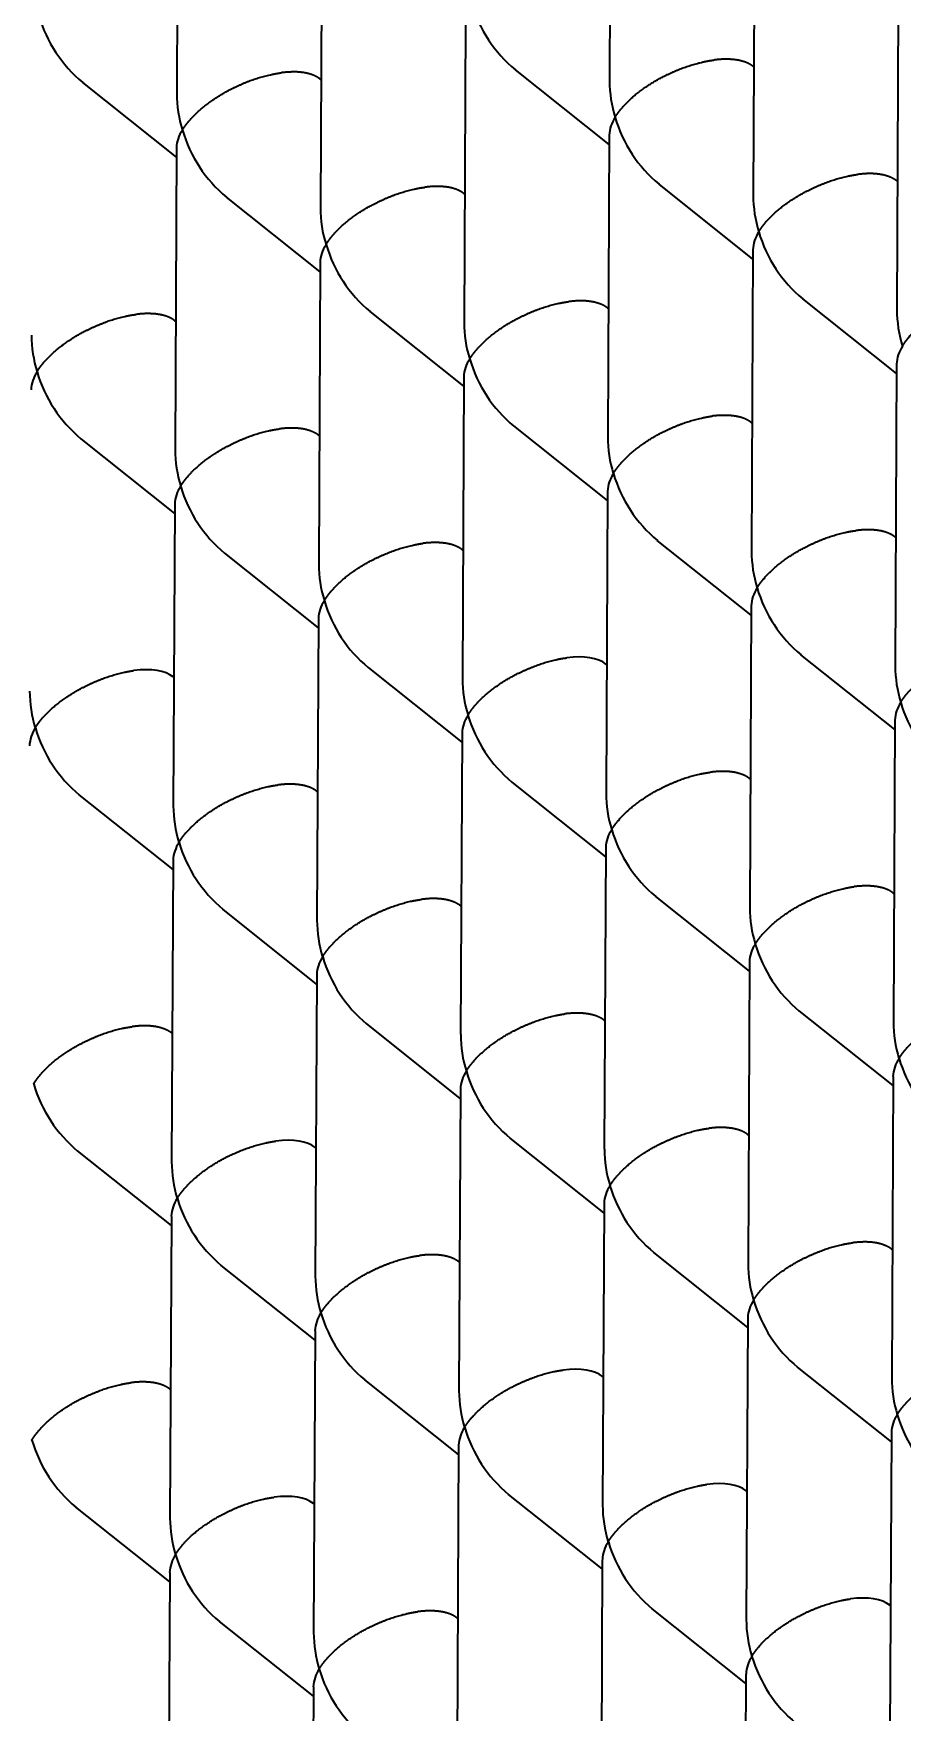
# Model space of a CAD drawing. Extents: x 23 to 587, y 4 to 413.
# Drawn here: x 424.46 to 427.34, y 146.04 to 151.61 of the extents above; entities that cross this region are included whole.
import ezdxf

# ---------------------------------------------------------------- set-up
doc = ezdxf.new("R2010")
doc.units = 0
doc.layers.get('0').update_dxf_attribs({"lineweight": 13})

# ---------------------------------------------------------------- blocks, each defined once
blk = doc.blocks.new('BLOCK6941')
at = {"color": 7, "lineweight": 35, "ltscale": 0.050027}
for p, q in [((0.315, 18.832), (0.306, 16.831)), ((-2.555, 18.747), (-2.565, 16.746)), ((1.268, 18.073), (1.259, 16.072)), ((-1.602, 17.988), (-1.612, 15.987)), ((2.221, 17.313), (2.212, 15.312)), ((-0.649, 17.229), (-0.659, 15.228)), ((-2.567, 16.385), (-2.576, 14.384)), ((0.304, 16.469), (0.294, 14.468)), ((1.257, 15.71), (1.247, 13.709)), ((-1.614, 15.625), (-1.623, 13.624)), ((2.21, 14.951), (2.2, 12.949)), ((-0.661, 14.866), (-0.67, 12.865)), ((0.292, 14.107), (0.283, 12.105)), ((-2.578, 14.022), (-2.588, 12.021)), ((-1.625, 13.263), (-1.635, 11.261)), ((1.246, 13.347), (1.236, 11.346)), ((2.199, 12.588), (2.189, 10.587)), ((-0.672, 12.503), (-0.682, 10.502)), ((0.281, 11.744), (0.271, 9.743)), ((-2.589, 11.659), (-2.599, 9.658)), ((1.234, 10.984), (1.225, 8.983)), ((-1.636, 10.9), (-1.646, 8.899)), ((-0.683, 10.14), (-0.693, 8.139)), ((2.187, 10.225), (2.178, 8.224)), ((0.27, 9.381), (0.26, 7.38)), ((-2.601, 9.296), (-2.61, 7.295)), ((1.223, 8.622), (1.213, 6.621)), ((-1.648, 8.537), (-1.657, 6.536)), ((2.176, 7.862), (2.166, 5.861)), ((-0.695, 7.778), (-0.704, 5.777)), ((0.258, 7.018), (0.249, 5.017)), ((-2.612, 6.934), (-2.622, 4.933)), ((1.211, 6.259), (1.202, 4.258)), ((-1.659, 6.174), (-1.669, 4.173))]:
    blk.add_line(p, q, dxfattribs=at)
at = {"color": 7, "lineweight": 35, "ltscale": 0.00016101}
for p, q in [((-1.608, 16.837), (-1.613, 16.841)), ((1.263, 16.922), (1.258, 16.926)), ((2.216, 16.163), (2.211, 16.167)), ((-0.655, 16.078), (-0.66, 16.082)), ((0.298, 15.319), (0.293, 15.323)), ((-2.572, 15.234), (-2.577, 15.238)), ((1.251, 14.559), (1.246, 14.563)), ((-1.619, 14.475), (-1.624, 14.479)), ((-0.666, 13.715), (-0.671, 13.719)), ((2.204, 13.8), (2.199, 13.804)), ((0.287, 12.956), (0.282, 12.96)), ((-2.584, 12.871), (-2.589, 12.875)), ((1.24, 12.197), (1.235, 12.201)), ((-1.631, 12.112), (-1.636, 12.116)), ((2.193, 11.437), (2.188, 11.441)), ((-0.677, 11.353), (-0.683, 11.357)), ((0.276, 10.593), (0.271, 10.597)), ((-2.595, 10.509), (-2.6, 10.513)), ((1.229, 9.834), (1.224, 9.838)), ((-1.642, 9.749), (-1.647, 9.753)), ((2.182, 9.075), (2.177, 9.079)), ((-0.689, 8.99), (-0.694, 8.994)), ((-2.606, 8.146), (-2.611, 8.15)), ((0.264, 8.231), (0.259, 8.235)), ((1.217, 7.471), (1.212, 7.475)), ((-1.653, 7.387), (-1.658, 7.391)), ((2.17, 6.712), (2.165, 6.716)), ((-0.7, 6.627), (-0.705, 6.631))]:
    blk.add_line(p, q, dxfattribs=at)
at = {"color": 7, "lineweight": 35, "ltscale": 0.019884}
for p, q in [((0.304, 16.408), (-0.319, 16.903)), ((-2.567, 16.323), (-3.189, 16.819)), ((-1.614, 15.564), (-2.236, 16.059)), ((1.257, 15.648), (0.635, 16.144)), ((2.21, 14.889), (1.588, 15.385)), ((-0.661, 14.804), (-1.283, 15.3)), ((0.292, 14.045), (-0.33, 14.541)), ((-2.578, 13.96), (-3.2, 14.456)), ((1.245, 13.286), (0.623, 13.781)), ((-1.625, 13.201), (-2.247, 13.697)), ((-0.672, 12.442), (-1.294, 12.937)), ((2.198, 12.526), (1.576, 13.022)), ((0.281, 11.682), (-0.341, 12.178)), ((-2.59, 11.598), (-3.212, 12.093)), ((1.234, 10.923), (0.612, 11.419)), ((-1.637, 10.838), (-2.259, 11.334)), ((2.187, 10.164), (1.565, 10.659)), ((-0.684, 10.079), (-1.306, 10.575)), ((0.269, 9.32), (-0.353, 9.815)), ((-2.601, 9.235), (-3.223, 9.731)), ((1.223, 8.56), (0.6, 9.056)), ((-1.648, 8.476), (-2.27, 8.971)), ((2.176, 7.801), (1.554, 8.296)), ((-0.695, 7.716), (-1.317, 8.212)), ((-2.612, 6.872), (-3.235, 7.368)), ((0.258, 6.957), (-0.364, 7.452)), ((1.211, 6.197), (0.589, 6.693)), ((-1.659, 6.113), (-2.281, 6.608))]:
    blk.add_line(p, q, dxfattribs=at)
at = {"color": 7, "lineweight": 35}
for centre, radius, start, end in [((0.266, 17.604), 0.913, 196.3594, 230.1725), ((-2.604, 17.52), 0.913, 196.3619, 230.1623), ((1.143, 16.834), 0.837, 180.2046, 197.1191), ((-1.728, 16.749), 0.837, 180.2046, 197.1191), ((-2.329, 16.371), 0.239, 146.5034, 176.6622), ((-1.651, 16.76), 0.913, 196.3619, 230.1623), ((0.542, 16.456), 0.239, 146.5296, 176.692), ((1.219, 16.845), 0.913, 196.3619, 230.1623), ((2.096, 16.075), 0.837, 180.2046, 197.1191), ((-0.775, 15.99), 0.837, 180.1991, 197.116), ((1.495, 15.696), 0.239, 146.5034, 176.6622), ((2.172, 16.085), 0.913, 196.3594, 230.1725), ((-1.376, 15.611), 0.239, 146.5034, 176.6622), ((-0.698, 16.001), 0.913, 196.3619, 230.1623), ((3.049, 15.315), 0.837, 180.2046, 197.1191), ((0.178, 15.231), 0.837, 180.2046, 197.1191), ((-2.692, 15.146), 0.837, 180.2046, 197.1191), ((2.448, 14.937), 0.239, 146.5034, 176.6622), ((-0.423, 14.852), 0.239, 146.5034, 176.6622), ((0.255, 15.241), 0.913, 196.3619, 230.1623), ((-3.293, 14.767), 0.239, 146.5034, 176.6622), ((-2.616, 15.157), 0.913, 196.3619, 230.1623), ((-1.739, 14.387), 0.837, 180.2046, 197.1191), ((1.131, 14.471), 0.837, 180.2046, 197.1191), ((0.531, 14.093), 0.239, 146.5296, 176.692), ((1.208, 14.482), 0.913, 196.3619, 230.1623), ((-2.34, 14.008), 0.239, 146.5034, 176.6622), ((-1.663, 14.397), 0.913, 196.3594, 230.1725), ((2.085, 13.712), 0.837, 180.2046, 197.1191), ((-0.786, 13.627), 0.837, 180.2046, 197.1191), ((-1.387, 13.249), 0.239, 146.5034, 176.6622), ((-0.71, 13.638), 0.913, 196.3619, 230.1623), ((1.484, 13.333), 0.239, 146.5034, 176.6622), ((2.161, 13.723), 0.913, 196.3619, 230.1623), ((3.038, 12.952), 0.837, 180.2046, 197.1191), ((0.167, 12.868), 0.837, 180.2046, 197.1191), ((-2.704, 12.783), 0.837, 180.2046, 197.1191), ((2.437, 12.574), 0.239, 146.5034, 176.6622), ((3.114, 12.963), 0.913, 196.3619, 230.1623), ((-0.434, 12.489), 0.239, 146.5034, 176.6622), ((0.243, 12.879), 0.913, 196.3619, 230.1623), ((-3.304, 12.405), 0.239, 146.5034, 176.6622), ((-2.627, 12.794), 0.913, 196.3619, 230.1623), ((1.12, 12.108), 0.837, 180.2046, 197.1191), ((-1.751, 12.024), 0.837, 180.1991, 197.116), ((0.519, 11.73), 0.239, 146.5296, 176.692), ((1.197, 12.119), 0.913, 196.3619, 230.1623), ((-2.351, 11.645), 0.239, 146.5034, 176.6622), ((-1.674, 12.035), 0.913, 196.3619, 230.1623), ((-0.798, 11.264), 0.837, 180.1991, 197.116), ((2.073, 11.349), 0.837, 180.1991, 197.116), ((1.472, 10.971), 0.239, 146.5296, 176.692), ((2.149, 11.36), 0.913, 196.3594, 230.1725), ((-1.398, 10.886), 0.239, 146.5034, 176.6622), ((-0.721, 11.275), 0.913, 196.3594, 230.1725), ((3.026, 10.59), 0.837, 180.1991, 197.116), ((0.156, 10.505), 0.837, 180.1991, 197.116), ((-0.445, 10.127), 0.239, 146.5034, 176.6622), ((0.232, 10.516), 0.913, 196.3619, 230.1623), ((2.425, 10.211), 0.239, 146.5034, 176.6622), ((3.103, 10.601), 0.913, 196.3619, 230.1623), ((-2.638, 10.431), 0.913, 196.3619, 230.1623), ((1.109, 9.746), 0.837, 180.2046, 197.1191), ((-1.762, 9.661), 0.837, 180.2046, 197.1191), ((0.508, 9.367), 0.239, 146.5034, 176.6622), ((1.185, 9.757), 0.913, 196.3619, 230.1623), ((-2.363, 9.283), 0.239, 146.5034, 176.6622), ((-1.685, 9.672), 0.913, 196.3619, 230.1623), ((2.062, 8.986), 0.837, 180.2046, 197.1191), ((-0.809, 8.902), 0.837, 180.1991, 197.116), ((1.461, 8.608), 0.239, 146.5034, 176.6622), ((2.138, 8.997), 0.913, 196.3619, 230.1623), ((-1.41, 8.523), 0.239, 146.5034, 176.6622), ((-0.733, 8.913), 0.913, 196.3594, 230.1725), ((0.144, 8.142), 0.837, 180.1991, 197.116), ((3.015, 8.227), 0.837, 180.2046, 197.1191), ((2.414, 7.849), 0.239, 146.5296, 176.692), ((3.091, 8.238), 0.913, 196.3619, 230.1623), ((-2.65, 8.069), 0.913, 196.3619, 230.1623), ((-0.457, 7.764), 0.239, 146.5034, 176.6622), ((0.221, 8.153), 0.913, 196.3619, 230.1623), ((1.097, 7.383), 0.837, 180.2046, 197.1191), ((-1.773, 7.298), 0.837, 180.2046, 197.1191), ((0.497, 7.005), 0.239, 146.5034, 176.6622), ((1.174, 7.394), 0.913, 196.3619, 230.1623), ((-2.374, 6.92), 0.239, 146.5034, 176.6622), ((-1.697, 7.309), 0.913, 196.3619, 230.1623), ((2.05, 6.624), 0.837, 180.1991, 197.116), ((-0.82, 6.539), 0.837, 180.2046, 197.1191), ((1.45, 6.245), 0.239, 146.5034, 176.6622), ((2.127, 6.634), 0.913, 196.3594, 230.1725), ((-1.421, 6.161), 0.239, 146.5034, 176.6622), ((-0.744, 6.55), 0.913, 196.3619, 230.1623)]:
    blk.add_arc(centre, radius, start, end, dxfattribs=at)
for centre in [(-3.042, 12.597), (-0.171, 12.682), (-2.1, 9.475), (-0.194, 7.956), (0.759, 7.197), (-2.111, 7.112), (1.712, 6.438)]:
    blk.add_ellipse(centre, major_axis=(0.489, 0.234), ratio=0.464922, start_param=0.221717, end_param=0.956598, dxfattribs=at)
for points, knots in [([(0.342, 16.587), (0.358, 16.614), (0.378, 16.641), (0.401, 16.667), (0.484, 16.751), (0.598, 16.83), (0.692, 16.881), (0.815, 16.931), (0.94, 16.959), (0.959, 16.963), (0.979, 16.966), (0.998, 16.968)], [0, 0, 0, 0, 0, 0, 0.437223, 0.437223, 0.437223, 1.382095, 1.382095, 1.382095, 1.555484, 1.555484, 1.555484, 1.555484, 1.555484, 1.555484]), ([(1.258, 16.926), (1.234, 16.945), (1.203, 16.96), (1.165, 16.97), (1.106, 16.976), (1.041, 16.973), (1.027, 16.972), (1.012, 16.97), (0.998, 16.968)], [0, 0, 0, 0, 0, 0, 0.4890695, 0.4890695, 0.4890695, 0.6239272, 0.6239272, 0.6239272, 0.6239272, 0.6239272, 0.6239272]), ([(-2.528, 16.503), (-2.512, 16.529), (-2.493, 16.556), (-2.469, 16.583), (-2.386, 16.666), (-2.272, 16.745), (-2.179, 16.797), (-2.055, 16.847), (-1.93, 16.874), (-1.911, 16.878), (-1.892, 16.881), (-1.873, 16.884)], [0, 0, 0, 0, 0, 0, 0.437223, 0.437223, 0.437223, 1.382095, 1.382095, 1.382095, 1.555484, 1.555484, 1.555484, 1.555484, 1.555484, 1.555484]), ([(-1.613, 16.841), (-1.636, 16.86), (-1.667, 16.875), (-1.706, 16.886), (-1.764, 16.892), (-1.829, 16.888), (-1.844, 16.887), (-1.858, 16.886), (-1.873, 16.884)], [0, 0, 0, 0, 0, 0, 0.4890695, 0.4890695, 0.4890695, 0.6239272, 0.6239272, 0.6239272, 0.6239272, 0.6239272, 0.6239272]), ([(1.296, 15.828), (1.311, 15.854), (1.331, 15.881), (1.354, 15.908), (1.437, 15.991), (1.551, 16.07), (1.645, 16.122), (1.768, 16.172), (1.893, 16.2), (1.913, 16.203), (1.932, 16.207), (1.951, 16.209)], [0, 0, 0, 0, 0, 0, 0.437223, 0.437223, 0.437223, 1.382095, 1.382095, 1.382095, 1.555484, 1.555484, 1.555484, 1.555484, 1.555484, 1.555484]), ([(2.211, 16.167), (2.187, 16.185), (2.156, 16.2), (2.118, 16.211), (2.06, 16.217), (1.994, 16.214), (1.98, 16.212), (1.965, 16.211), (1.951, 16.209)], [0, 0, 0, 0, 0, 0, 0.4890695, 0.4890695, 0.4890695, 0.6239272, 0.6239272, 0.6239272, 0.6239272, 0.6239272, 0.6239272]), ([(-1.575, 15.743), (-1.559, 15.77), (-1.54, 15.797), (-1.516, 15.823), (-1.433, 15.907), (-1.319, 15.986), (-1.226, 16.037), (-1.102, 16.087), (-0.977, 16.115), (-0.958, 16.119), (-0.939, 16.122), (-0.92, 16.124)], [0, 0, 0, 0, 0, 0, 0.437223, 0.437223, 0.437223, 1.382095, 1.382095, 1.382095, 1.555484, 1.555484, 1.555484, 1.555484, 1.555484, 1.555484]), ([(-0.66, 16.082), (-0.683, 16.101), (-0.714, 16.116), (-0.753, 16.126), (-0.811, 16.132), (-0.876, 16.129), (-0.891, 16.128), (-0.905, 16.126), (-0.92, 16.124)], [0, 0, 0, 0, 0, 0, 0.4890695, 0.4890695, 0.4890695, 0.6239272, 0.6239272, 0.6239272, 0.6239272, 0.6239272, 0.6239272]), ([(2.249, 15.069), (2.264, 15.095), (2.284, 15.122), (2.307, 15.149), (2.39, 15.232), (2.504, 15.311), (2.598, 15.363), (2.721, 15.412), (2.846, 15.44), (2.866, 15.444), (2.885, 15.447), (2.904, 15.45)], [0, 0, 0, 0, 0, 0, 0.437223, 0.437223, 0.437223, 1.382095, 1.382095, 1.382095, 1.555484, 1.555484, 1.555484, 1.555484, 1.555484, 1.555484]), ([(-3.493, 14.899), (-3.477, 14.926), (-3.457, 14.953), (-3.434, 14.979), (-3.351, 15.063), (-3.237, 15.142), (-3.144, 15.193), (-3.02, 15.243), (-2.895, 15.271), (-2.876, 15.275), (-2.856, 15.278), (-2.837, 15.28)], [0, 0, 0, 0, 0, 0, 0.437223, 0.437223, 0.437223, 1.382095, 1.382095, 1.382095, 1.555484, 1.555484, 1.555484, 1.555484, 1.555484, 1.555484]), ([(-2.577, 15.238), (-2.601, 15.257), (-2.632, 15.272), (-2.67, 15.282), (-2.729, 15.288), (-2.794, 15.285), (-2.808, 15.284), (-2.823, 15.282), (-2.837, 15.28)], [0, 0, 0, 0, 0, 0, 0.4890695, 0.4890695, 0.4890695, 0.6239272, 0.6239272, 0.6239272, 0.6239272, 0.6239272, 0.6239272]), ([(-0.622, 14.984), (-0.606, 15.01), (-0.587, 15.037), (-0.563, 15.064), (-0.48, 15.147), (-0.366, 15.226), (-0.273, 15.278), (-0.149, 15.328), (-0.024, 15.356), (-0.005, 15.359), (0.014, 15.363), (0.033, 15.365)], [0, 0, 0, 0, 0, 0, 0.437223, 0.437223, 0.437223, 1.382095, 1.382095, 1.382095, 1.555484, 1.555484, 1.555484, 1.555484, 1.555484, 1.555484]), ([(0.293, 15.323), (0.27, 15.341), (0.239, 15.356), (0.2, 15.367), (0.142, 15.373), (0.077, 15.37), (0.062, 15.368), (0.048, 15.367), (0.033, 15.365)], [0, 0, 0, 0, 0, 0, 0.4890695, 0.4890695, 0.4890695, 0.6239272, 0.6239272, 0.6239272, 0.6239272, 0.6239272, 0.6239272]), ([(0.331, 14.225), (0.347, 14.251), (0.366, 14.278), (0.39, 14.305), (0.473, 14.388), (0.587, 14.467), (0.68, 14.519), (0.804, 14.568), (0.929, 14.596), (0.948, 14.6), (0.967, 14.603), (0.986, 14.606)], [0, 0, 0, 0, 0, 0, 0.437223, 0.437223, 0.437223, 1.382095, 1.382095, 1.382095, 1.555484, 1.555484, 1.555484, 1.555484, 1.555484, 1.555484]), ([(1.246, 14.563), (1.223, 14.582), (1.192, 14.597), (1.154, 14.607), (1.095, 14.613), (1.03, 14.61), (1.016, 14.609), (1.001, 14.608), (0.986, 14.606)], [0, 0, 0, 0, 0, 0, 0.4890695, 0.4890695, 0.4890695, 0.6239272, 0.6239272, 0.6239272, 0.6239272, 0.6239272, 0.6239272]), ([(-2.54, 14.14), (-2.524, 14.166), (-2.504, 14.193), (-2.481, 14.22), (-2.398, 14.303), (-2.284, 14.382), (-2.19, 14.434), (-2.067, 14.484), (-1.942, 14.512), (-1.922, 14.515), (-1.903, 14.519), (-1.884, 14.521)], [0, 0, 0, 0, 0, 0, 0.437223, 0.437223, 0.437223, 1.382095, 1.382095, 1.382095, 1.555484, 1.555484, 1.555484, 1.555484, 1.555484, 1.555484]), ([(-1.624, 14.479), (-1.648, 14.497), (-1.679, 14.512), (-1.717, 14.523), (-1.776, 14.529), (-1.841, 14.526), (-1.855, 14.524), (-1.87, 14.523), (-1.884, 14.521)], [0, 0, 0, 0, 0, 0, 0.4890695, 0.4890695, 0.4890695, 0.6239272, 0.6239272, 0.6239272, 0.6239272, 0.6239272, 0.6239272]), ([(1.284, 13.465), (1.3, 13.492), (1.319, 13.518), (1.343, 13.545), (1.426, 13.628), (1.54, 13.708), (1.633, 13.759), (1.757, 13.809), (1.882, 13.837), (1.901, 13.841), (1.92, 13.844), (1.939, 13.846)], [0, 0, 0, 0, 0, 0, 0.437223, 0.437223, 0.437223, 1.382095, 1.382095, 1.382095, 1.555484, 1.555484, 1.555484, 1.555484, 1.555484, 1.555484]), ([(2.199, 13.804), (2.176, 13.823), (2.145, 13.838), (2.107, 13.848), (2.048, 13.854), (1.983, 13.851), (1.969, 13.85), (1.954, 13.848), (1.939, 13.846)], [0, 0, 0, 0, 0, 0, 0.4890695, 0.4890695, 0.4890695, 0.6239272, 0.6239272, 0.6239272, 0.6239272, 0.6239272, 0.6239272]), ([(-1.586, 13.381), (-1.571, 13.407), (-1.551, 13.434), (-1.528, 13.461), (-1.445, 13.544), (-1.331, 13.623), (-1.237, 13.675), (-1.114, 13.724), (-0.989, 13.752), (-0.969, 13.756), (-0.95, 13.759), (-0.931, 13.762)], [0, 0, 0, 0, 0, 0, 0.437223, 0.437223, 0.437223, 1.382095, 1.382095, 1.382095, 1.555484, 1.555484, 1.555484, 1.555484, 1.555484, 1.555484]), ([(-0.671, 13.719), (-0.695, 13.738), (-0.726, 13.753), (-0.764, 13.763), (-0.822, 13.769), (-0.888, 13.766), (-0.902, 13.765), (-0.917, 13.764), (-0.931, 13.762)], [0, 0, 0, 0, 0, 0, 0.4890695, 0.4890695, 0.4890695, 0.6239272, 0.6239272, 0.6239272, 0.6239272, 0.6239272, 0.6239272]), ([(2.237, 12.706), (2.253, 12.732), (2.272, 12.759), (2.296, 12.786), (2.379, 12.869), (2.493, 12.948), (2.586, 13), (2.71, 13.05), (2.835, 13.078), (2.854, 13.081), (2.873, 13.084), (2.892, 13.087)], [0, 0, 0, 0, 0, 0, 0.437223, 0.437223, 0.437223, 1.382095, 1.382095, 1.382095, 1.555484, 1.555484, 1.555484, 1.555484, 1.555484, 1.555484]), ([(-0.633, 12.621), (-0.618, 12.648), (-0.598, 12.674), (-0.575, 12.701), (-0.492, 12.784), (-0.378, 12.864), (-0.284, 12.915), (-0.161, 12.965), (-0.036, 12.993), (-0.016, 12.997), (0.003, 13), (0.022, 13.002)], [0, 0, 0, 0, 0, 0, 0.437223, 0.437223, 0.437223, 1.382095, 1.382095, 1.382095, 1.555484, 1.555484, 1.555484, 1.555484, 1.555484, 1.555484]), ([(-3.504, 12.537), (-3.488, 12.563), (-3.469, 12.59), (-3.445, 12.617), (-3.362, 12.7), (-3.248, 12.779), (-3.155, 12.831), (-3.031, 12.88), (-2.906, 12.908), (-2.887, 12.912), (-2.868, 12.915), (-2.849, 12.918)], [0, 0, 0, 0, 0, 0, 0.437223, 0.437223, 0.437223, 1.382095, 1.382095, 1.382095, 1.555484, 1.555484, 1.555484, 1.555484, 1.555484, 1.555484]), ([(-2.551, 11.777), (-2.535, 11.804), (-2.516, 11.83), (-2.492, 11.857), (-2.409, 11.94), (-2.295, 12.02), (-2.202, 12.071), (-2.078, 12.121), (-1.953, 12.149), (-1.934, 12.153), (-1.915, 12.156), (-1.896, 12.158)], [0, 0, 0, 0, 0, 0, 0.437223, 0.437223, 0.437223, 1.382095, 1.382095, 1.382095, 1.555484, 1.555484, 1.555484, 1.555484, 1.555484, 1.555484]), ([(-1.636, 12.116), (-1.659, 12.135), (-1.69, 12.15), (-1.728, 12.16), (-1.787, 12.166), (-1.852, 12.163), (-1.866, 12.162), (-1.881, 12.16), (-1.896, 12.158)], [0, 0, 0, 0, 0, 0, 0.4890695, 0.4890695, 0.4890695, 0.6239272, 0.6239272, 0.6239272, 0.6239272, 0.6239272, 0.6239272]), ([(0.32, 11.862), (0.336, 11.888), (0.355, 11.915), (0.379, 11.942), (0.462, 12.025), (0.576, 12.104), (0.669, 12.156), (0.792, 12.206), (0.917, 12.234), (0.937, 12.237), (0.956, 12.24), (0.975, 12.243)], [0, 0, 0, 0, 0, 0, 0.437223, 0.437223, 0.437223, 1.382095, 1.382095, 1.382095, 1.555484, 1.555484, 1.555484, 1.555484, 1.555484, 1.555484]), ([(1.235, 12.201), (1.212, 12.219), (1.181, 12.234), (1.142, 12.245), (1.084, 12.251), (1.019, 12.248), (1.004, 12.246), (0.99, 12.245), (0.975, 12.243)], [0, 0, 0, 0, 0, 0, 0.4890695, 0.4890695, 0.4890695, 0.6239272, 0.6239272, 0.6239272, 0.6239272, 0.6239272, 0.6239272]), ([(1.273, 11.103), (1.289, 11.129), (1.308, 11.156), (1.332, 11.182), (1.415, 11.266), (1.529, 11.345), (1.622, 11.397), (1.746, 11.446), (1.87, 11.474), (1.89, 11.478), (1.909, 11.481), (1.928, 11.484)], [0, 0, 0, 0, 0, 0, 0.437223, 0.437223, 0.437223, 1.382095, 1.382095, 1.382095, 1.555484, 1.555484, 1.555484, 1.555484, 1.555484, 1.555484]), ([(2.188, 11.441), (2.165, 11.46), (2.134, 11.475), (2.095, 11.485), (2.037, 11.491), (1.972, 11.488), (1.957, 11.487), (1.943, 11.486), (1.928, 11.484)], [0, 0, 0, 0, 0, 0, 0.4890695, 0.4890695, 0.4890695, 0.6239272, 0.6239272, 0.6239272, 0.6239272, 0.6239272, 0.6239272]), ([(-1.598, 11.018), (-1.582, 11.044), (-1.563, 11.071), (-1.539, 11.098), (-1.456, 11.181), (-1.342, 11.26), (-1.249, 11.312), (-1.125, 11.362), (-1, 11.39), (-0.981, 11.393), (-0.962, 11.396), (-0.943, 11.399)], [0, 0, 0, 0, 0, 0, 0.437223, 0.437223, 0.437223, 1.382095, 1.382095, 1.382095, 1.555484, 1.555484, 1.555484, 1.555484, 1.555484, 1.555484]), ([(-0.683, 11.357), (-0.706, 11.375), (-0.737, 11.39), (-0.775, 11.401), (-0.834, 11.407), (-0.899, 11.404), (-0.913, 11.402), (-0.928, 11.401), (-0.943, 11.399)], [0, 0, 0, 0, 0, 0, 0.4890695, 0.4890695, 0.4890695, 0.6239272, 0.6239272, 0.6239272, 0.6239272, 0.6239272, 0.6239272]), ([(2.226, 10.343), (2.242, 10.37), (2.261, 10.396), (2.285, 10.423), (2.368, 10.506), (2.482, 10.586), (2.575, 10.637), (2.699, 10.687), (2.824, 10.715), (2.843, 10.719), (2.862, 10.722), (2.881, 10.724)], [0, 0, 0, 0, 0, 0, 0.437223, 0.437223, 0.437223, 1.382095, 1.382095, 1.382095, 1.555484, 1.555484, 1.555484, 1.555484, 1.555484, 1.555484]), ([(-0.645, 10.259), (-0.629, 10.285), (-0.61, 10.312), (-0.586, 10.338), (-0.503, 10.422), (-0.389, 10.501), (-0.296, 10.553), (-0.172, 10.602), (-0.047, 10.63), (-0.028, 10.634), (-0.008, 10.637), (0.01, 10.64)], [0, 0, 0, 0, 0, 0, 0.437223, 0.437223, 0.437223, 1.382095, 1.382095, 1.382095, 1.555484, 1.555484, 1.555484, 1.555484, 1.555484, 1.555484]), ([(0.271, 10.597), (0.247, 10.616), (0.216, 10.631), (0.178, 10.641), (0.119, 10.647), (0.054, 10.644), (0.04, 10.643), (0.025, 10.642), (0.01, 10.64)], [0, 0, 0, 0, 0, 0, 0.4890695, 0.4890695, 0.4890695, 0.6239272, 0.6239272, 0.6239272, 0.6239272, 0.6239272, 0.6239272]), ([(-3.515, 10.174), (-3.499, 10.2), (-3.48, 10.227), (-3.457, 10.254), (-3.374, 10.337), (-3.259, 10.416), (-3.166, 10.468), (-3.043, 10.518), (-2.918, 10.546), (-2.898, 10.549), (-2.879, 10.552), (-2.86, 10.555)], [0, 0, 0, 0, 0, 0, 0.437223, 0.437223, 0.437223, 1.382095, 1.382095, 1.382095, 1.555484, 1.555484, 1.555484, 1.555484, 1.555484, 1.555484]), ([(-2.6, 10.513), (-2.623, 10.531), (-2.654, 10.546), (-2.693, 10.557), (-2.751, 10.563), (-2.817, 10.56), (-2.831, 10.558), (-2.845, 10.557), (-2.86, 10.555)], [0, 0, 0, 0, 0, 0, 0.4890695, 0.4890695, 0.4890695, 0.6239272, 0.6239272, 0.6239272, 0.6239272, 0.6239272, 0.6239272]), ([(0.308, 9.499), (0.324, 9.526), (0.344, 9.552), (0.367, 9.579), (0.45, 9.662), (0.564, 9.742), (0.657, 9.793), (0.781, 9.843), (0.906, 9.871), (0.925, 9.875), (0.945, 9.878), (0.964, 9.88)], [0, 0, 0, 0, 0, 0, 0.437223, 0.437223, 0.437223, 1.382095, 1.382095, 1.382095, 1.555484, 1.555484, 1.555484, 1.555484, 1.555484, 1.555484]), ([(1.224, 9.838), (1.2, 9.857), (1.169, 9.872), (1.131, 9.882), (1.072, 9.888), (1.007, 9.885), (0.993, 9.884), (0.978, 9.882), (0.964, 9.88)], [0, 0, 0, 0, 0, 0, 0.4890695, 0.4890695, 0.4890695, 0.6239272, 0.6239272, 0.6239272, 0.6239272, 0.6239272, 0.6239272]), ([(-2.562, 9.415), (-2.546, 9.441), (-2.527, 9.468), (-2.503, 9.494), (-2.42, 9.578), (-2.306, 9.657), (-2.213, 9.709), (-2.09, 9.758), (-1.965, 9.786), (-1.945, 9.79), (-1.926, 9.793), (-1.907, 9.796)], [0, 0, 0, 0, 0, 0, 0.437223, 0.437223, 0.437223, 1.382095, 1.382095, 1.382095, 1.555484, 1.555484, 1.555484, 1.555484, 1.555484, 1.555484]), ([(-1.609, 8.655), (-1.593, 8.682), (-1.574, 8.708), (-1.55, 8.735), (-1.467, 8.818), (-1.353, 8.898), (-1.26, 8.949), (-1.136, 8.999), (-1.011, 9.027), (-0.992, 9.031), (-0.973, 9.034), (-0.954, 9.036)], [0, 0, 0, 0, 0, 0, 0.437223, 0.437223, 0.437223, 1.382095, 1.382095, 1.382095, 1.555484, 1.555484, 1.555484, 1.555484, 1.555484, 1.555484]), ([(-0.694, 8.994), (-0.717, 9.013), (-0.748, 9.028), (-0.787, 9.038), (-0.845, 9.044), (-0.91, 9.041), (-0.925, 9.04), (-0.939, 9.038), (-0.954, 9.036)], [0, 0, 0, 0, 0, 0, 0.4890695, 0.4890695, 0.4890695, 0.6239272, 0.6239272, 0.6239272, 0.6239272, 0.6239272, 0.6239272]), ([(1.261, 8.74), (1.277, 8.766), (1.297, 8.793), (1.32, 8.82), (1.403, 8.903), (1.517, 8.982), (1.611, 9.034), (1.734, 9.084), (1.859, 9.112), (1.878, 9.115), (1.898, 9.118), (1.917, 9.121)], [0, 0, 0, 0, 0, 0, 0.437223, 0.437223, 0.437223, 1.382095, 1.382095, 1.382095, 1.555484, 1.555484, 1.555484, 1.555484, 1.555484, 1.555484]), ([(2.177, 9.079), (2.153, 9.097), (2.122, 9.112), (2.084, 9.123), (2.025, 9.129), (1.96, 9.125), (1.946, 9.124), (1.931, 9.123), (1.917, 9.121)], [0, 0, 0, 0, 0, 0, 0.4890695, 0.4890695, 0.4890695, 0.6239272, 0.6239272, 0.6239272, 0.6239272, 0.6239272, 0.6239272]), ([(2.215, 7.981), (2.23, 8.007), (2.25, 8.034), (2.273, 8.06), (2.356, 8.144), (2.47, 8.223), (2.564, 8.274), (2.687, 8.324), (2.812, 8.352), (2.832, 8.356), (2.851, 8.359), (2.87, 8.362)], [0, 0, 0, 0, 0, 0, 0.437223, 0.437223, 0.437223, 1.382095, 1.382095, 1.382095, 1.555484, 1.555484, 1.555484, 1.555484, 1.555484, 1.555484]), ([(-0.656, 7.896), (-0.64, 7.922), (-0.621, 7.949), (-0.597, 7.976), (-0.514, 8.059), (-0.4, 8.138), (-0.307, 8.19), (-0.183, 8.24), (-0.058, 8.268), (-0.039, 8.271), (-0.02, 8.274), (-0.001, 8.277)], [0, 0, 0, 0, 0, 0, 0.437223, 0.437223, 0.437223, 1.382095, 1.382095, 1.382095, 1.555484, 1.555484, 1.555484, 1.555484, 1.555484, 1.555484]), ([(-3.527, 7.811), (-3.511, 7.838), (-3.491, 7.864), (-3.468, 7.891), (-3.385, 7.974), (-3.271, 8.054), (-3.178, 8.105), (-3.054, 8.155), (-2.929, 8.183), (-2.91, 8.187), (-2.89, 8.19), (-2.872, 8.192)], [0, 0, 0, 0, 0, 0, 0.437223, 0.437223, 0.437223, 1.382095, 1.382095, 1.382095, 1.555484, 1.555484, 1.555484, 1.555484, 1.555484, 1.555484]), ([(-2.611, 8.15), (-2.635, 8.169), (-2.666, 8.184), (-2.704, 8.194), (-2.763, 8.2), (-2.828, 8.197), (-2.842, 8.196), (-2.857, 8.194), (-2.872, 8.192)], [0, 0, 0, 0, 0, 0, 0.4890695, 0.4890695, 0.4890695, 0.6239272, 0.6239272, 0.6239272, 0.6239272, 0.6239272, 0.6239272]), ([(0.297, 7.137), (0.313, 7.163), (0.332, 7.19), (0.356, 7.216), (0.439, 7.3), (0.553, 7.379), (0.646, 7.43), (0.77, 7.48), (0.895, 7.508), (0.914, 7.512), (0.933, 7.515), (0.952, 7.518)], [0, 0, 0, 0, 0, 0, 0.437223, 0.437223, 0.437223, 1.382095, 1.382095, 1.382095, 1.555484, 1.555484, 1.555484, 1.555484, 1.555484, 1.555484]), ([(-2.574, 7.052), (-2.558, 7.078), (-2.538, 7.105), (-2.515, 7.132), (-2.432, 7.215), (-2.318, 7.294), (-2.225, 7.346), (-2.101, 7.396), (-1.976, 7.424), (-1.957, 7.427), (-1.937, 7.43), (-1.918, 7.433)], [0, 0, 0, 0, 0, 0, 0.437223, 0.437223, 0.437223, 1.382095, 1.382095, 1.382095, 1.555484, 1.555484, 1.555484, 1.555484, 1.555484, 1.555484]), ([(1.25, 6.377), (1.266, 6.403), (1.285, 6.43), (1.309, 6.457), (1.392, 6.54), (1.506, 6.62), (1.599, 6.671), (1.723, 6.721), (1.848, 6.749), (1.867, 6.753), (1.886, 6.756), (1.905, 6.758)], [0, 0, 0, 0, 0, 0, 0.437223, 0.437223, 0.437223, 1.382095, 1.382095, 1.382095, 1.555484, 1.555484, 1.555484, 1.555484, 1.555484, 1.555484]), ([(-1.62, 6.293), (-1.605, 6.319), (-1.585, 6.346), (-1.562, 6.372), (-1.479, 6.456), (-1.365, 6.535), (-1.271, 6.586), (-1.148, 6.636), (-1.023, 6.664), (-1.003, 6.668), (-0.984, 6.671), (-0.965, 6.674)], [0, 0, 0, 0, 0, 0, 0.437223, 0.437223, 0.437223, 1.382095, 1.382095, 1.382095, 1.555484, 1.555484, 1.555484, 1.555484, 1.555484, 1.555484]), ([(-0.705, 6.631), (-0.729, 6.65), (-0.76, 6.665), (-0.798, 6.675), (-0.857, 6.681), (-0.922, 6.678), (-0.936, 6.677), (-0.951, 6.675), (-0.965, 6.674)], [0, 0, 0, 0, 0, 0, 0.4890695, 0.4890695, 0.4890695, 0.6239272, 0.6239272, 0.6239272, 0.6239272, 0.6239272, 0.6239272])]:
    blk.add_open_spline(points, degree=5, knots=knots, dxfattribs=at)
blk = doc.blocks.new('BLOCK6951')
at = {"color": 7, "lineweight": 35}
for centre, major_axis, start_param, end_param in [((-0.087, -0.188), (-5.919, 45.366), 0.019728, 3.121964), ((-0.734, -0.272), (-5.919, 45.366), 0.000034, 3.141627), ((-0.734, -0.272), (-6.501, 49.828), 1.212678, 3.141627)]:
    blk.add_ellipse(centre, major_axis=major_axis, ratio=0.361678, start_param=start_param, end_param=end_param, dxfattribs=at)

msp = doc.modelspace()

# ---------------------------------------------------------------- block references
at = {"lineweight": 0, "xscale": 0.5, "yscale": 0.5, "zscale": 0.5}
for name, p in [('BLOCK6951', (431.573, 151.8767)), ('BLOCK6941', (426.2143, 143.0406))]:
    msp.add_blockref(name, p, dxfattribs=at)

doc.saveas('drawing.dxf')
